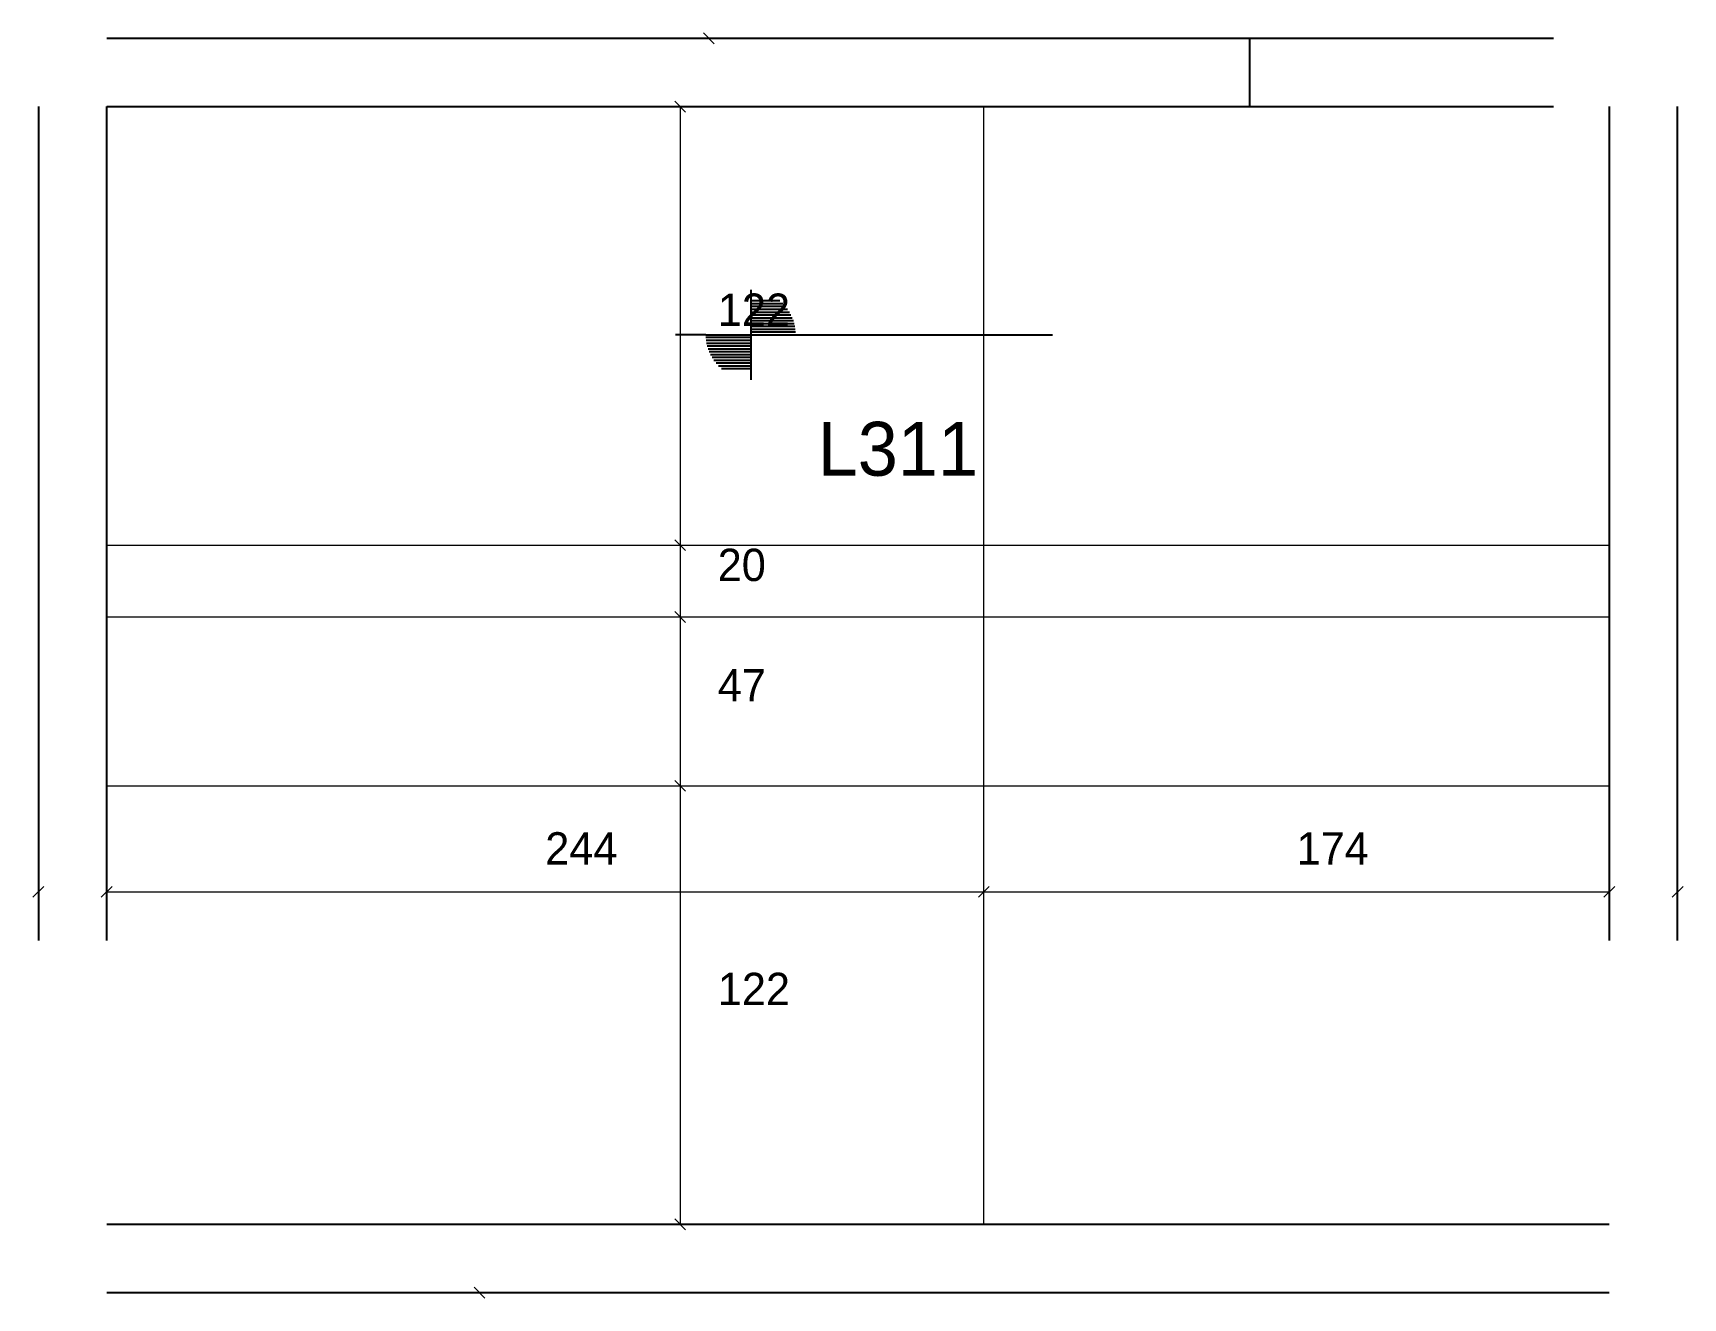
# Model space of a CAD drawing. Extents: x 3584 to 4043, y 2260 to 2612.
import ezdxf

# ---------------------------------------------------------------- set-up
doc = ezdxf.new("R2010")
doc.units = 0
for name, color, linetype in [('3', 3, 'Continuous'), ('4', 4, 'Continuous'), ('Painéis', 200, 'Continuous')]:
    doc.layers.add(name, color=color, linetype=linetype)

msp = doc.modelspace()

# ---------------------------------------------------------------- linework, layer by layer
at = {"layer": '3', "lineweight": 25}
for p, q in [((3922.07, 2591.94), (3922.07, 2610.94)), ((3783.23, 2540.96), (3783.23, 2515.96)), ((3783.23, 2537.97), (3791.34, 2537.97)), ((3783.23, 2537.18), (3792.19, 2537.18)), ((3783.23, 2536.39), (3792.89, 2536.39)), ((3783.23, 2535.59), (3793.49, 2535.59)), ((3783.23, 2534.8), (3794, 2534.8)), ((3783.23, 2534.01), (3794.43, 2534.01)), ((3783.23, 2533.22), (3794.79, 2533.22)), ((3783.23, 2532.42), (3795.09, 2532.42)), ((3783.23, 2531.63), (3795.32, 2531.63)), ((3783.23, 2530.84), (3795.5, 2530.84)), ((3783.23, 2530.05), (3795.63, 2530.05)), ((3783.23, 2529.25), (3795.73, 2529.25)), ((3770.73, 2528.46), (3762.3, 2528.46)), ((3770.73, 2528.46), (3795.73, 2528.46)), ((3783.23, 2527.67), (3770.73, 2527.67)), ((3783.23, 2526.87), (3770.83, 2526.87)), ((3783.23, 2526.08), (3770.96, 2526.08)), ((3783.23, 2525.29), (3771.14, 2525.29)), ((3783.23, 2524.5), (3771.38, 2524.5)), ((3795.73, 2528.46), (3867.15, 2528.46)), ((3783.23, 2523.7), (3771.67, 2523.7)), ((3783.23, 2522.91), (3772.03, 2522.91)), ((3783.23, 2522.12), (3772.46, 2522.12)), ((3783.23, 2521.32), (3772.97, 2521.32)), ((3783.23, 2520.53), (3773.57, 2520.53)), ((3783.23, 2519.74), (3774.28, 2519.74)), ((3783.23, 2518.95), (3775.12, 2518.95))]:
    msp.add_line(p, q, dxfattribs=at)
for points in [[(4006.57, 2610.94), (3604.07, 2610.94)], [(3585.07, 2591.94), (3585.07, 2359.94)], [(3604.07, 2359.94), (3604.07, 2591.94)], [(3604.07, 2591.94), (4006.57, 2591.94)], [(4022.07, 2591.94), (4022.07, 2359.94)], [(4041.07, 2359.94), (4041.07, 2591.94)], [(4022.07, 2280.94), (3604.07, 2280.94)], [(3604.07, 2261.94), (4022.07, 2261.94)]]:
    msp.add_lwpolyline(points, dxfattribs=at)
at = {"layer": 'Painéis', "lineweight": 18}
for p, q in [((3770.1, 2612.44), (3773.1, 2609.44)), ((3771.9, 2610.94), (3774.6, 2610.94)), ((3765.13, 2590.44), (3762.13, 2593.44)), ((3763.63, 2591.94), (3763.63, 2469.94)), ((3848.07, 2280.94), (3848.07, 2591.94)), ((3604.07, 2469.94), (4022.07, 2469.94)), ((3765.13, 2468.44), (3762.13, 2471.44)), ((3762.13, 2471.44), (3765.13, 2468.44)), ((3763.63, 2469.94), (3763.63, 2449.94)), ((3765.13, 2448.44), (3762.13, 2451.44)), ((3762.13, 2451.44), (3765.13, 2448.44)), ((3604.07, 2449.94), (4022.07, 2449.94)), ((3763.63, 2449.94), (3763.63, 2402.94)), ((3604.07, 2402.94), (4022.07, 2402.94)), ((3765.13, 2401.44), (3762.13, 2404.44)), ((3762.13, 2404.44), (3765.13, 2401.44)), ((3763.63, 2402.94), (3763.63, 2280.94)), ((3583.57, 2371.98), (3586.57, 2374.98)), ((3605.57, 2374.98), (3602.57, 2371.98)), ((3604.07, 2373.48), (3848.07, 2373.48)), ((3849.57, 2374.98), (3846.57, 2371.98)), ((3846.57, 2371.98), (3849.57, 2374.98)), ((3848.07, 2373.48), (4022.07, 2373.48)), ((4020.57, 2371.98), (4023.57, 2374.98)), ((4042.57, 2374.98), (4039.57, 2371.98)), ((3762.13, 2282.44), (3765.13, 2279.44)), ((3709.26, 2260.44), (3706.26, 2263.44))]:
    msp.add_line(p, q, dxfattribs=at)

# ---------------------------------------------------------------- texts
at = {"layer": '4'}
msp.add_text('L311', height=15, dxfattribs=at).set_placement((3801.85, 2489.24))
at = {"layer": 'Painéis'}
for s, p in [('122', (3774.07, 2530.94)), ('20', (3774.04, 2459.94)), ('47', (3774.06, 2426.44)), ('244', (3726.07, 2381.05)), ('174', (3935.07, 2381.05)), ('122', (3774.07, 2341.94))]:
    msp.add_text(s, height=9, dxfattribs=at).set_placement(p)

doc.saveas('drawing.dxf')
